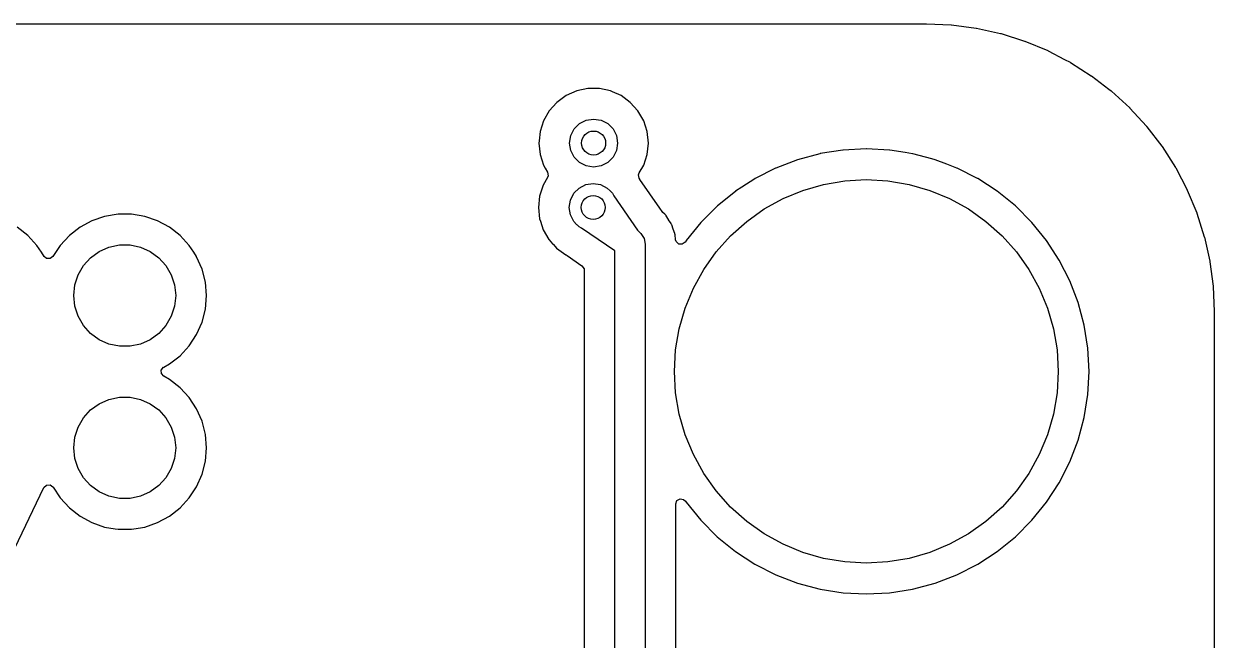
# Model space of a CAD drawing. Extents: x 106.8 to 191.4, y -142.2 to -57.6.
# Drawn here: x 171.51 to 191.36, y -67.89 to -57.61 of the extents above; entities that cross this region are included whole.
import ezdxf

# ---------------------------------------------------------------- set-up
doc = ezdxf.new("R2010")
doc.units = 0
doc.layers.add('BLACK', color=7, linetype='CONTINUOUS')

msp = doc.modelspace()

# ---------------------------------------------------------------- linework, layer by layer
at = {"layer": 'BLACK', "linetype": 'CONTINUOUS'}
for p, q in [((111.602, -57.6091), (186.522, -57.6091)), ((186.522, -57.6091), (186.56, -57.6091)), ((186.56, -57.6091), (186.564, -57.6092)), ((186.564, -57.6092), (186.977, -57.6272)), ((186.977, -57.6272), (186.984, -57.6279)), ((186.984, -57.6279), (187.392, -57.6815)), ((187.392, -57.6815), (187.399, -57.6828)), ((187.399, -57.6828), (187.801, -57.7718)), ((187.801, -57.7718), (187.808, -57.7738)), ((187.808, -57.7738), (188.2, -57.8974)), ((188.2, -57.8974), (188.207, -57.9)), ((188.207, -57.9), (188.587, -58.0573)), ((188.587, -58.0573), (188.594, -58.0605)), ((188.594, -58.0605), (188.867, -58.203)), ((188.867, -58.203), (188.958, -58.2503)), ((188.958, -58.2503), (188.965, -58.2542)), ((188.965, -58.2542), (189.312, -58.475)), ((189.312, -58.475), (189.318, -58.4794)), ((189.318, -58.4794), (189.606, -58.7004)), ((180.733, -58.7298), (180.558, -58.8075)), ((180.92, -58.6901), (180.733, -58.7298)), ((181.111, -58.6901), (180.92, -58.6901)), ((181.297, -58.7298), (181.111, -58.6901)), ((181.33, -58.7443), (181.297, -58.7298)), ((181.472, -58.8075), (181.33, -58.7443)), ((189.606, -58.7004), (189.644, -58.7296)), ((189.644, -58.7296), (189.65, -58.7346)), ((189.65, -58.7346), (189.953, -59.0123)), ((180.404, -58.9197), (180.276, -59.0617)), ((180.558, -58.8075), (180.404, -58.9197)), ((181.626, -58.9197), (181.472, -58.8075)), ((181.754, -59.0617), (181.626, -58.9197)), ((180.276, -59.0617), (180.181, -59.227)), ((181.85, -59.227), (181.754, -59.0617)), ((189.953, -59.0123), (189.958, -59.0177)), ((189.958, -59.0177), (190.231, -59.3154)), ((180.181, -59.227), (180.122, -59.4087)), ((180.691, -59.3635), (180.78, -59.275)), ((180.78, -59.275), (180.891, -59.2182)), ((180.891, -59.2182), (181.015, -59.1986)), ((181.015, -59.1986), (181.139, -59.2182)), ((181.139, -59.2182), (181.25, -59.275)), ((181.25, -59.275), (181.339, -59.3635)), ((181.909, -59.4087), (181.85, -59.227)), ((190.231, -59.3154), (190.236, -59.3207)), ((190.236, -59.3207), (190.241, -59.3266)), ((190.241, -59.3266), (190.491, -59.6527)), ((180.122, -59.4087), (180.105, -59.5617)), ((180.615, -59.5986), (180.635, -59.475)), ((180.635, -59.475), (180.691, -59.3635)), ((181.339, -59.3635), (181.396, -59.475)), ((181.396, -59.475), (181.415, -59.5986)), ((181.929, -59.5986), (181.909, -59.4087)), ((180.105, -59.5617), (180.102, -59.5986)), ((180.102, -59.5986), (180.122, -59.7885)), ((180.635, -59.7222), (180.615, -59.5986)), ((180.691, -59.8337), (180.635, -59.7222)), ((181.396, -59.7222), (181.339, -59.8337)), ((181.415, -59.5986), (181.396, -59.7222)), ((181.909, -59.7885), (181.929, -59.5986)), ((185.172, -59.7157), (184.792, -59.7758)), ((185.174, -59.7154), (185.172, -59.7157)), ((185.172, -59.7157), (185.172, -59.7157)), ((185.176, -59.7152), (185.174, -59.7154)), ((185.56, -59.6951), (185.176, -59.7152)), ((185.176, -59.7152), (185.176, -59.7152)), ((185.562, -59.695), (185.56, -59.6951)), ((185.564, -59.6951), (185.562, -59.695)), ((185.948, -59.7152), (185.564, -59.6951)), ((185.95, -59.7154), (185.948, -59.7152)), ((185.948, -59.7152), (185.948, -59.7152)), ((185.953, -59.7157), (185.95, -59.7154)), ((186.208, -59.7561), (185.953, -59.7157)), ((185.953, -59.7157), (185.953, -59.7157)), ((190.491, -59.6527), (190.496, -59.659)), ((190.496, -59.659), (190.717, -60.0056)), ((180.122, -59.7885), (180.181, -59.9702)), ((180.78, -59.9222), (180.691, -59.8337)), ((180.891, -59.979), (180.78, -59.9222)), ((181.25, -59.9222), (181.139, -59.979)), ((181.339, -59.8337), (181.25, -59.9222)), ((181.85, -59.9702), (181.909, -59.7885)), ((184.412, -59.8776), (184.054, -60.0152)), ((184.415, -59.8768), (184.412, -59.8776)), ((184.412, -59.8776), (184.412, -59.8776)), ((184.417, -59.8762), (184.415, -59.8768)), ((184.788, -59.7768), (184.417, -59.8762)), ((184.417, -59.8762), (184.417, -59.8762)), ((184.79, -59.7762), (184.788, -59.7768)), ((184.788, -59.7768), (184.788, -59.7768)), ((184.792, -59.7758), (184.79, -59.7762)), ((184.792, -59.7758), (184.792, -59.7758)), ((186.334, -59.7762), (186.208, -59.7561)), ((186.336, -59.7768), (186.334, -59.7762)), ((186.652, -59.8612), (186.336, -59.7768)), ((186.336, -59.7768), (186.336, -59.7768)), ((186.71, -59.8768), (186.652, -59.8612)), ((186.712, -59.8776), (186.71, -59.8768)), ((186.906, -59.952), (186.712, -59.8776)), ((186.712, -59.8776), (186.712, -59.8776)), ((180.181, -59.9702), (180.208, -60.0171)), ((180.208, -60.0171), (180.247, -60.0854)), ((180.247, -60.0854), (180.258, -60.1446)), ((181.015, -59.9986), (180.891, -59.979)), ((181.139, -59.979), (181.015, -59.9986)), ((181.765, -60.1268), (181.776, -60.0981)), ((181.776, -60.186), (181.765, -60.1268)), ((181.776, -60.0981), (181.85, -59.9702)), ((184.05, -60.0171), (183.707, -60.1915)), ((184.052, -60.0161), (184.05, -60.0171)), ((184.05, -60.0171), (184.05, -60.0171)), ((184.054, -60.0152), (184.052, -60.0161)), ((184.054, -60.0152), (184.054, -60.0152)), ((187.073, -60.0161), (186.906, -59.952)), ((187.075, -60.0171), (187.073, -60.0161)), ((187.417, -60.1915), (187.075, -60.0171)), ((187.075, -60.0171), (187.075, -60.0171)), ((190.717, -60.0056), (190.72, -60.0123)), ((190.72, -60.0123), (190.91, -60.3768)), ((180.173, -60.3012), (180.114, -60.4829)), ((180.247, -60.1733), (180.173, -60.3012)), ((180.258, -60.1446), (180.247, -60.1733)), ((180.773, -60.3492), (180.884, -60.2924)), ((180.884, -60.2924), (181.008, -60.2728)), ((181.008, -60.2728), (181.131, -60.2924)), ((181.131, -60.2924), (181.243, -60.3492)), ((181.784, -60.1994), (181.776, -60.186)), ((181.787, -60.2055), (181.784, -60.1994)), ((182.12, -60.6862), (181.787, -60.2055)), ((183.487, -60.3346), (183.379, -60.4042)), ((183.703, -60.1938), (183.487, -60.3346)), ((183.705, -60.1925), (183.703, -60.1938)), ((183.703, -60.1938), (183.703, -60.1938)), ((183.707, -60.1915), (183.705, -60.1925)), ((183.707, -60.1915), (183.707, -60.1915)), ((184.505, -60.3882), (184.85, -60.2888)), ((184.85, -60.2888), (185.204, -60.2287)), ((185.204, -60.2287), (185.562, -60.2086)), ((185.562, -60.2086), (185.92, -60.2287)), ((185.92, -60.2287), (186.274, -60.2888)), ((186.274, -60.2888), (186.619, -60.3882)), ((187.419, -60.1925), (187.417, -60.1915)), ((187.417, -60.1915), (187.417, -60.1915)), ((187.745, -60.4042), (187.419, -60.1925)), ((180.114, -60.4829), (180.094, -60.6728)), ((180.627, -60.5492), (180.684, -60.4377)), ((180.684, -60.4377), (180.773, -60.3492)), ((181.243, -60.3492), (181.291, -60.3972)), ((181.291, -60.3972), (181.297, -60.3999)), ((181.297, -60.3999), (181.299, -60.4015)), ((181.299, -60.4015), (181.306, -60.4125)), ((181.306, -60.4125), (181.331, -60.4377)), ((181.331, -60.4377), (181.353, -60.4804)), ((181.353, -60.4804), (181.748, -61.0509)), ((183.378, -60.4057), (183.079, -60.6474)), ((183.379, -60.4042), (183.378, -60.4057)), ((183.378, -60.4057), (183.378, -60.4057)), ((183.86, -60.6991), (184.174, -60.5255)), ((184.174, -60.5255), (184.505, -60.3882)), ((186.619, -60.3882), (186.951, -60.5255)), ((186.951, -60.5255), (187.265, -60.6991)), ((188.047, -60.6489), (187.745, -60.4042)), ((190.91, -60.3768), (190.913, -60.3838)), ((190.913, -60.3838), (191.071, -60.7635)), ((180.094, -60.6728), (180.114, -60.8627)), ((180.608, -60.6728), (180.627, -60.5492)), ((180.627, -60.7964), (180.608, -60.6728)), ((182.158, -60.742), (182.12, -60.6862)), ((183.076, -60.6505), (182.804, -60.9221)), ((183.077, -60.6489), (183.076, -60.6505)), ((183.076, -60.6505), (183.076, -60.6505)), ((183.079, -60.6474), (183.077, -60.6489)), ((183.079, -60.6474), (183.079, -60.6474)), ((183.567, -60.9067), (183.86, -60.6991)), ((187.265, -60.6991), (187.557, -60.9067)), ((188.322, -60.9237), (188.047, -60.6489)), ((172.65, -60.8953), (172.452, -61.0024)), ((172.862, -60.8222), (172.65, -60.8953)), ((173.085, -60.7851), (172.862, -60.8222)), ((173.31, -60.7851), (173.085, -60.7851)), ((173.085, -60.7851), (173.085, -60.7851)), ((173.532, -60.8222), (173.31, -60.7851)), ((173.31, -60.7851), (173.31, -60.7851)), ((173.745, -60.8953), (173.532, -60.8222)), ((173.943, -61.0024), (173.745, -60.8953)), ((173.745, -60.8953), (173.745, -60.8953)), ((173.745, -60.8953), (173.745, -60.8953)), ((180.114, -60.8627), (180.127, -60.9016)), ((180.127, -60.9016), (180.173, -61.0444)), ((180.684, -60.9079), (180.627, -60.7964)), ((180.732, -60.9555), (180.684, -60.9079)), ((182.17, -60.756), (182.158, -60.742)), ((182.201, -60.7851), (182.17, -60.756)), ((182.21, -60.7932), (182.201, -60.7851)), ((182.211, -60.7951), (182.21, -60.7932)), ((182.222, -60.809), (182.211, -60.7951)), ((182.224, -60.8106), (182.222, -60.809)), ((182.264, -60.8759), (182.224, -60.8106)), ((182.266, -60.878), (182.264, -60.8759)), ((182.308, -60.9422), (182.266, -60.878)), ((182.801, -60.9255), (182.559, -61.224)), ((182.802, -60.9237), (182.801, -60.9255)), ((182.801, -60.9255), (182.801, -60.9255)), ((182.804, -60.9221), (182.802, -60.9237)), ((182.804, -60.9221), (182.804, -60.9221)), ((183.299, -61.1459), (183.567, -60.9067)), ((187.557, -60.9067), (187.825, -61.1459)), ((188.566, -61.2258), (188.322, -60.9237)), ((191.071, -60.7635), (191.073, -60.7707)), ((191.073, -60.7707), (191.197, -61.1627)), ((171.58, -61.1407), (171.403, -61.0024)), ((172.452, -61.0024), (172.274, -61.1407)), ((174.12, -61.1407), (173.943, -61.0024)), ((180.173, -61.0444), (180.269, -61.2097)), ((180.732, -60.9561), (180.732, -60.9555)), ((180.736, -60.9636), (180.732, -60.9561)), ((180.748, -60.9712), (180.736, -60.9636)), ((180.773, -60.9964), (180.748, -60.9712)), ((180.815, -61.0182), (180.773, -60.9964)), ((181.368, -61.4), (180.815, -61.0182)), ((181.748, -61.0509), (181.748, -61.054)), ((181.748, -61.054), (181.801, -61.1071)), ((181.801, -61.1071), (181.856, -61.1895)), ((182.308, -60.9443), (182.308, -60.9422)), ((182.316, -60.9604), (182.308, -60.9443)), ((182.317, -60.9623), (182.316, -60.9604)), ((182.342, -61.0352), (182.317, -60.9623)), ((182.342, -61.0375), (182.342, -61.0352)), ((182.369, -61.1097), (182.342, -61.0375)), ((182.369, -61.1119), (182.369, -61.1097)), ((182.373, -61.1293), (182.369, -61.1119)), ((182.374, -61.1315), (182.373, -61.1293)), ((171.733, -61.3063), (171.58, -61.1407)), ((171.808, -61.421), (171.733, -61.3063)), ((172.121, -61.3063), (172.001, -61.4911)), ((172.274, -61.1407), (172.121, -61.3063)), ((172.934, -61.3352), (173.108, -61.2983)), ((173.108, -61.2983), (173.286, -61.2983)), ((173.286, -61.2983), (173.46, -61.3352)), ((174.273, -61.3063), (174.12, -61.1407)), ((174.348, -61.421), (174.273, -61.3063)), ((180.269, -61.2097), (180.275, -61.2164)), ((180.275, -61.2164), (180.331, -61.2792)), ((180.331, -61.2792), (180.337, -61.2865)), ((180.337, -61.2865), (180.337, -61.2866)), ((180.337, -61.2866), (180.339, -61.2878)), ((180.339, -61.2878), (180.344, -61.2934)), ((180.344, -61.2934), (180.397, -61.3517)), ((181.856, -61.1895), (181.875, -61.2834)), ((181.875, -61.2834), (181.876, -61.2867)), ((181.876, -61.2867), (181.876, -73.4598)), ((182.38, -61.208), (182.374, -61.1315)), ((182.38, -61.2104), (182.38, -61.208)), ((182.381, -61.2127), (182.38, -61.2104)), ((182.39, -61.2424), (182.381, -61.2127)), ((182.434, -61.2834), (182.39, -61.2424)), ((182.494, -61.2866), (182.434, -61.2834)), ((182.542, -61.2504), (182.494, -61.2866)), ((182.556, -61.2277), (182.542, -61.2504)), ((182.558, -61.2258), (182.556, -61.2277)), ((182.556, -61.2277), (182.556, -61.2277)), ((182.559, -61.224), (182.558, -61.2258)), ((182.559, -61.224), (182.559, -61.224)), ((183.06, -61.4134), (183.299, -61.1459)), ((187.825, -61.1459), (188.064, -61.4134)), ((188.778, -61.5518), (188.566, -61.2258)), ((191.197, -61.1627), (191.199, -61.1702)), ((191.199, -61.1702), (191.288, -61.5714)), ((171.854, -61.4911), (171.808, -61.421)), ((171.893, -61.5238), (171.854, -61.4911)), ((171.953, -61.5271), (171.893, -61.5238)), ((172.001, -61.4911), (171.953, -61.5271)), ((172.509, -61.644), (172.628, -61.5119)), ((172.628, -61.5119), (172.772, -61.4075)), ((172.772, -61.4075), (172.934, -61.3352)), ((173.46, -61.3352), (173.622, -61.4075)), ((173.622, -61.4075), (173.766, -61.5119)), ((173.766, -61.5119), (173.885, -61.644)), ((174.392, -61.489), (174.348, -61.421)), ((174.396, -61.4948), (174.392, -61.489)), ((174.486, -61.701), (174.396, -61.4948)), ((180.397, -61.3517), (180.551, -61.4639)), ((180.551, -61.4639), (180.555, -61.4658)), ((180.555, -61.4658), (180.561, -61.4682)), ((180.561, -61.4682), (180.575, -61.4762)), ((180.575, -61.4762), (180.821, -61.6465)), ((181.368, -73.8632), (181.368, -61.4)), ((182.853, -61.7061), (183.06, -61.4134)), ((188.064, -61.4134), (188.272, -61.7061)), ((172.421, -61.7979), (172.509, -61.644)), ((173.885, -61.644), (173.974, -61.7979)), ((174.542, -61.9192), (174.486, -61.701)), ((180.821, -61.6465), (180.856, -61.6955)), ((180.856, -61.6955), (180.859, -61.7188)), ((180.859, -61.7188), (180.859, -69.3228)), ((182.679, -62.0202), (182.853, -61.7061)), ((188.272, -61.7061), (188.445, -62.0202)), ((188.955, -61.8981), (188.778, -61.5518)), ((191.288, -61.5714), (191.289, -61.579)), ((191.289, -61.579), (191.343, -61.9865)), ((172.366, -61.9669), (172.421, -61.7979)), ((173.974, -61.7979), (174.029, -61.9669)), ((174.56, -62.1436), (174.542, -61.9192)), ((189.094, -62.261), (188.955, -61.8981)), ((172.347, -62.1436), (172.366, -61.9669)), ((174.029, -61.9669), (174.047, -62.1436)), ((182.542, -62.3517), (182.679, -62.0202)), ((188.445, -62.0202), (188.583, -62.3517)), ((191.343, -61.9865), (191.344, -61.9941)), ((191.344, -61.9941), (191.362, -62.4067)), ((172.366, -62.3203), (172.347, -62.1436)), ((172.421, -62.4893), (172.366, -62.3203)), ((174.029, -62.3203), (173.974, -62.4893)), ((174.047, -62.1436), (174.029, -62.3203)), ((174.542, -62.368), (174.56, -62.1436)), ((189.195, -62.6365), (189.094, -62.261)), ((172.509, -62.6432), (172.421, -62.4893)), ((173.974, -62.4893), (173.885, -62.6432)), ((174.486, -62.5862), (174.542, -62.368)), ((182.442, -62.6965), (182.542, -62.3517)), ((188.583, -62.3517), (188.682, -62.6965)), ((191.362, -62.4067), (191.362, -62.4105)), ((191.362, -62.4105), (191.362, -70.7884)), ((172.628, -62.7753), (172.509, -62.6432)), ((173.885, -62.6432), (173.766, -62.7753)), ((174.396, -62.7924), (174.486, -62.5862)), ((182.382, -63.0503), (182.442, -62.6965)), ((188.682, -62.6965), (188.742, -63.0503)), ((189.255, -63.0204), (189.195, -62.6365)), ((172.772, -62.8797), (172.628, -62.7753)), ((172.934, -62.952), (172.772, -62.8797)), ((173.622, -62.8797), (173.46, -62.952)), ((173.766, -62.7753), (173.622, -62.8797)), ((174.273, -62.9809), (174.396, -62.7924)), ((173.108, -62.9889), (172.934, -62.952)), ((173.286, -62.9889), (173.108, -62.9889)), ((173.46, -62.952), (173.286, -62.9889)), ((174.12, -63.1465), (174.273, -62.9809)), ((182.362, -63.4086), (182.382, -63.0503)), ((188.742, -63.0503), (188.762, -63.4086)), ((189.276, -63.4086), (189.255, -63.0204)), ((173.847, -63.3363), (173.943, -63.2848)), ((173.943, -63.2848), (174.12, -63.1465)), ((173.806, -63.3858), (173.843, -63.3387)), ((173.808, -63.4459), (173.806, -63.3858)), ((173.848, -63.4909), (173.808, -63.4459)), ((173.843, -63.3387), (173.847, -63.3363)), ((173.943, -63.5424), (173.848, -63.4909)), ((182.382, -63.7669), (182.362, -63.4086)), ((188.762, -63.4086), (188.742, -63.7669)), ((189.255, -63.7968), (189.276, -63.4086)), ((174.12, -63.6807), (173.943, -63.5424)), ((174.273, -63.8463), (174.12, -63.6807)), ((172.772, -63.9475), (172.934, -63.8752)), ((172.934, -63.8752), (173.108, -63.8383)), ((173.108, -63.8383), (173.286, -63.8383)), ((173.286, -63.8383), (173.46, -63.8752)), ((173.46, -63.8752), (173.622, -63.9475)), ((174.396, -64.0348), (174.273, -63.8463)), ((182.442, -64.1207), (182.382, -63.7669)), ((188.742, -63.7669), (188.682, -64.1207)), ((189.195, -64.1807), (189.255, -63.7968)), ((172.509, -64.184), (172.628, -64.0519)), ((172.628, -64.0519), (172.772, -63.9475)), ((173.622, -63.9475), (173.766, -64.0519)), ((173.766, -64.0519), (173.885, -64.184)), ((174.486, -64.241), (174.396, -64.0348)), ((172.421, -64.3379), (172.509, -64.184)), ((173.885, -64.184), (173.974, -64.3379)), ((174.542, -64.4592), (174.486, -64.241)), ((182.542, -64.4655), (182.442, -64.1207)), ((188.682, -64.1207), (188.583, -64.4655)), ((189.094, -64.5562), (189.195, -64.1807)), ((172.366, -64.5069), (172.421, -64.3379)), ((173.974, -64.3379), (174.029, -64.5069)), ((174.56, -64.6836), (174.542, -64.4592)), ((182.679, -64.797), (182.542, -64.4655)), ((188.583, -64.4655), (188.445, -64.797)), ((172.347, -64.6836), (172.366, -64.5069)), ((172.366, -64.8603), (172.347, -64.6836)), ((174.029, -64.5069), (174.047, -64.6836)), ((174.047, -64.6836), (174.029, -64.8603)), ((174.542, -64.908), (174.56, -64.6836)), ((188.955, -64.9191), (189.094, -64.5562)), ((172.421, -65.0293), (172.366, -64.8603)), ((174.029, -64.8603), (173.974, -65.0293)), ((182.853, -65.1111), (182.679, -64.797)), ((188.445, -64.797), (188.272, -65.1111)), ((172.509, -65.1832), (172.421, -65.0293)), ((173.974, -65.0293), (173.885, -65.1832)), ((174.486, -65.1262), (174.542, -64.908)), ((188.778, -65.2654), (188.955, -64.9191)), ((172.628, -65.3153), (172.509, -65.1832)), ((173.885, -65.1832), (173.766, -65.3153)), ((174.396, -65.3324), (174.486, -65.1262)), ((183.06, -65.4038), (182.853, -65.1111)), ((188.272, -65.1111), (188.064, -65.4038)), ((188.566, -65.5914), (188.778, -65.2654)), ((171.304, -66.4876), (171.849, -65.3483)), ((171.849, -65.3483), (171.892, -65.3063)), ((171.892, -65.3063), (171.952, -65.3016)), ((171.952, -65.3016), (172.001, -65.3366)), ((172.001, -65.3366), (172.002, -65.3382)), ((172.002, -65.3382), (172.121, -65.5209)), ((172.772, -65.4197), (172.628, -65.3153)), ((172.934, -65.492), (172.772, -65.4197)), ((173.108, -65.5289), (172.934, -65.492)), ((173.46, -65.492), (173.286, -65.5289)), ((173.622, -65.4197), (173.46, -65.492)), ((173.766, -65.3153), (173.622, -65.4197)), ((174.273, -65.5209), (174.396, -65.3324)), ((183.299, -65.6713), (183.06, -65.4038)), ((188.064, -65.4038), (187.825, -65.6713)), ((172.121, -65.5209), (172.274, -65.6865)), ((172.274, -65.6865), (172.452, -65.8248)), ((173.286, -65.5289), (173.108, -65.5289)), ((173.943, -65.8248), (174.12, -65.6865)), ((174.12, -65.6865), (174.273, -65.5209)), ((182.384, -65.6209), (182.405, -65.5644)), ((182.384, -72.4642), (182.384, -65.6209)), ((182.405, -65.5644), (182.457, -65.5343)), ((182.457, -65.5343), (182.516, -65.5448)), ((182.516, -65.5448), (182.546, -65.573)), ((182.546, -65.573), (182.558, -65.5914)), ((182.558, -65.5914), (182.802, -65.8935)), ((183.567, -65.9105), (183.299, -65.6713)), ((187.825, -65.6713), (187.557, -65.9105)), ((188.322, -65.8935), (188.566, -65.5914)), ((172.452, -65.8248), (172.65, -65.9319)), ((173.745, -65.9319), (173.943, -65.8248)), ((182.802, -65.8935), (183.077, -66.1683)), ((188.047, -66.1683), (188.322, -65.8935)), ((172.65, -65.9319), (172.862, -66.005)), ((172.862, -66.005), (173.04, -66.0347)), ((173.04, -66.0347), (173.085, -66.0421)), ((173.085, -66.0421), (173.085, -66.0421)), ((173.085, -66.0421), (173.31, -66.0421)), ((173.31, -66.0421), (173.349, -66.0356)), ((173.349, -66.0356), (173.532, -66.005)), ((173.532, -66.005), (173.745, -65.9319)), ((183.86, -66.1181), (183.567, -65.9105)), ((187.557, -65.9105), (187.265, -66.1181)), ((183.077, -66.1683), (183.379, -66.413)), ((184.174, -66.2917), (183.86, -66.1181)), ((187.265, -66.1181), (186.951, -66.2917)), ((187.745, -66.413), (188.047, -66.1683)), ((183.379, -66.413), (183.705, -66.6247)), ((184.505, -66.429), (184.174, -66.2917)), ((184.85, -66.5284), (184.505, -66.429)), ((186.619, -66.429), (186.274, -66.5284)), ((186.951, -66.2917), (186.619, -66.429)), ((187.419, -66.6247), (187.745, -66.413)), ((183.705, -66.6247), (184.052, -66.8011)), ((185.204, -66.5885), (184.85, -66.5284)), ((185.562, -66.6086), (185.204, -66.5885)), ((185.92, -66.5885), (185.562, -66.6086)), ((186.274, -66.5284), (185.92, -66.5885)), ((187.073, -66.8011), (187.419, -66.6247)), ((184.052, -66.8011), (184.415, -66.9404)), ((186.71, -66.9404), (187.073, -66.8011)), ((184.415, -66.9404), (184.79, -67.041)), ((184.79, -67.041), (185.174, -67.1018)), ((185.95, -67.1018), (186.334, -67.041)), ((186.334, -67.041), (186.71, -66.9404)), ((185.174, -67.1018), (185.562, -67.1222)), ((185.562, -67.1222), (185.95, -67.1018))]:
    msp.add_line(p, q, dxfattribs=at)
at = {"layer": 'BLACK'}
for centre in [(181.015, -59.5986), (181.008, -60.6728)]:
    msp.add_circle(centre, 0.2, dxfattribs=at)

doc.saveas('drawing.dxf')
